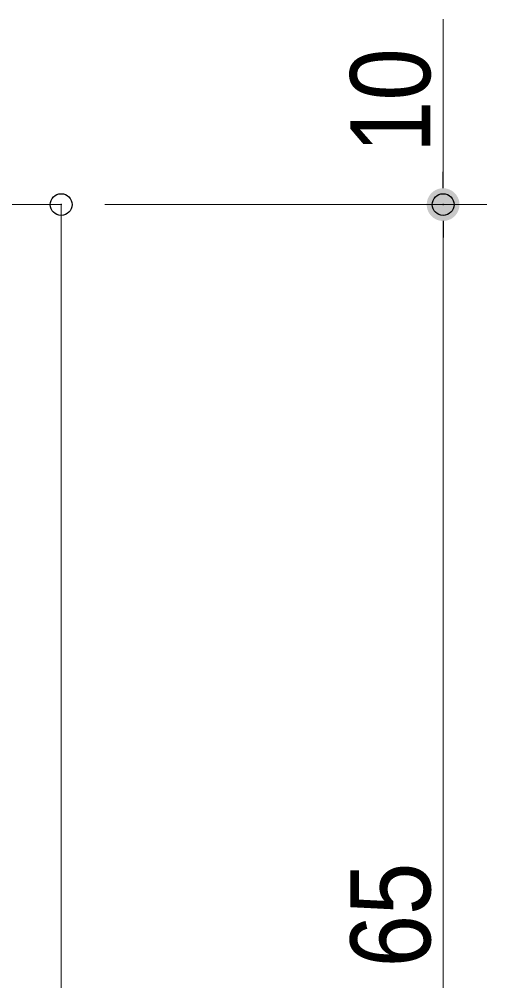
# Model space of a CAD drawing. Units: millimetres, scale not verified, with parts at other scales. Extents: x -6062 to 6062, y -3045 to 3045.
# Drawn here: x 1067.5 to 1281.7, y 190.2 to 631 of the extents above; entities that cross this region are included whole.
import ezdxf
from ezdxf.enums import TextEntityAlignment as Align

# ---------------------------------------------------------------- set-up
doc = ezdxf.new("R2010")
doc.units = ezdxf.units.MM
doc.header["$LTSCALE"] = 20
doc.header["$PDMODE"] = 32
doc.header["$PDSIZE"] = 10
for name, color, linetype, lineweight in [('0-1_3一般', 7, 'Continuous', 15), ('0-2_2寸法-1', 7, 'Continuous', 15), ('0-3_0', 7, 'Continuous', 25)]:
    doc.layers.add(name, color=color, linetype=linetype, lineweight=lineweight)
doc.layers.add('0-4_Defpoints', color=7, linetype='Continuous')
doc.styles.add('ＭＳ Ｐゴシック', font='')
doc.styles.get('ＭＳ Ｐゴシック').set_extended_font_data('MS PGothic')

# ---------------------------------------------------------------- blocks, each defined once
blk = doc.blocks.new('グループ-57')
at = {"layer": '0-1_3一般', "lineweight": 5}
for p, q in [((55683.9, 10920.4), (57483.9, 10920.4)), ((57483.9, 10920.4), (57483.9, -41100))]:
    blk.add_line(p, q, dxfattribs=at)
blk = doc.blocks.new('グループ-64')
at = {"layer": '0-1_3一般'}
blk.add_blockref('グループ-57', (0, 0), dxfattribs=at)
blk = doc.blocks.new('_Dot')
at = {"layer": '0-3_0'}
blk.add_line((-10, 0), (-20, 0), dxfattribs=at)
for points in [[(0, 0), (-8.76, 4.82), (-8.09, 5.88)], [(0, 0), (-8.09, 5.88), (-7.29, 6.85)], [(0, 0), (-7.29, 6.85), (-6.37, 7.71)], [(0, 0), (-6.37, 7.71), (-5.36, 8.44)], [(0, 0), (-5.36, 8.44), (-4.26, 9.05)], [(0, 0), (-4.26, 9.05), (-3.09, 9.51)], [(0, 0), (-3.09, 9.51), (-1.87, 9.82)], [(0, 0), (-1.87, 9.82), (-0.63, 9.98)], [(0, 0), (-0.63, 9.98), (0.63, 9.98)], [(0, 0), (0.63, 9.98), (1.87, 9.82)], [(0, 0), (1.87, 9.82), (3.09, 9.51)], [(0, 0), (3.09, 9.51), (4.26, 9.05)], [(0, 0), (4.26, 9.05), (5.36, 8.44)], [(0, 0), (5.36, 8.44), (6.37, 7.71)], [(0, 0), (6.37, 7.71), (7.29, 6.85)], [(0, 0), (7.29, 6.85), (8.09, 5.88)], [(0, 0), (8.09, 5.88), (8.76, 4.82)], [(0, 0), (-10, 0), (-9.92, 1.25)], [(0, 0), (-9.92, -1.25), (-10, 0)], [(0, 0), (-9.92, 1.25), (-9.69, 2.49)], [(0, 0), (-9.69, -2.49), (-9.92, -1.25)], [(0, 0), (-9.69, 2.49), (-9.3, 3.68)], [(0, 0), (-9.3, -3.68), (-9.69, -2.49)], [(0, 0), (-9.3, 3.68), (-8.76, 4.82)], [(0, 0), (-8.76, -4.82), (-9.3, -3.68)], [(0, 0), (-8.09, -5.88), (-8.76, -4.82)], [(0, 0), (-7.29, -6.85), (-8.09, -5.88)], [(0, 0), (-6.37, -7.71), (-7.29, -6.85)], [(0, 0), (-5.36, -8.44), (-6.37, -7.71)], [(0, 0), (-4.26, -9.05), (-5.36, -8.44)], [(0, 0), (-3.09, -9.51), (-4.26, -9.05)], [(0, 0), (-1.87, -9.82), (-3.09, -9.51)], [(0, 0), (-0.63, -9.98), (-1.87, -9.82)], [(0, 0), (0.63, -9.98), (-0.63, -9.98)], [(0, 0), (8.76, 4.82), (9.3, 3.68)], [(0, 0), (9.3, 3.68), (9.69, 2.49)], [(0, 0), (9.69, 2.49), (9.92, 1.25)], [(0, 0), (9.92, 1.25), (10, 0)], [(0, 0), (1.87, -9.82), (0.63, -9.98)], [(0, 0), (3.09, -9.51), (1.87, -9.82)], [(0, 0), (4.26, -9.05), (3.09, -9.51)], [(0, 0), (5.36, -8.44), (4.26, -9.05)], [(0, 0), (6.37, -7.71), (5.36, -8.44)], [(0, 0), (7.29, -6.85), (6.37, -7.71)], [(0, 0), (8.09, -5.88), (7.29, -6.85)], [(0, 0), (8.76, -4.82), (8.09, -5.88)], [(0, 0), (9.3, -3.68), (8.76, -4.82)], [(0, 0), (9.69, -2.49), (9.3, -3.68)], [(0, 0), (9.92, -1.25), (9.69, -2.49)], [(0, 0), (10, 0), (9.92, -1.25)]]:
    blk.add_solid(points, dxfattribs=at)

msp = doc.modelspace()

# ---------------------------------------------------------------- linework, layer by layer
at = {"layer": '0-2_2寸法-1'}
for p, q in [((1261.69, 631.01), (1261.69, 561.03)), ((1106.69, 546.02), (1281.69, 546.02)), ((1106.69, 546.02), (1281.69, 546.02)), ((1261.69, 531.01), (1261.69, -88.97))]:
    msp.add_line(p, q, dxfattribs=at)
at = {"layer": '0-4_Defpoints'}
for p in [(1086.69, 546.02), (1086.69, 546.02), (1261.69, 546.02)]:
    msp.add_point(p, dxfattribs=at)

# ---------------------------------------------------------------- block references
at = {"layer": '0-1_3一般', "xscale": 0.05, "yscale": 0.05}
msp.add_blockref('グループ-64', (-1787.5, 0), dxfattribs=at)
at = {"layer": '0-2_2寸法-1', "xscale": 0.7503418, "yscale": 0.7503418}
for rotation in [270, 90]:
    msp.add_blockref('_Dot', (1261.69, 546.02), dxfattribs=dict(at, rotation=rotation))

# ---------------------------------------------------------------- texts
at = {"layer": '0-2_2寸法-1', "style": 'ＭＳ Ｐゴシック', "width": 0.9}
for s, p in [('10', (1266.78, 569.7)), ('65', (1266.87, 196.33))]:
    msp.add_text(s, height=36.66, rotation=90, dxfattribs=at).set_placement(p, align=Align.BOTTOM_LEFT)

doc.saveas('drawing.dxf')
